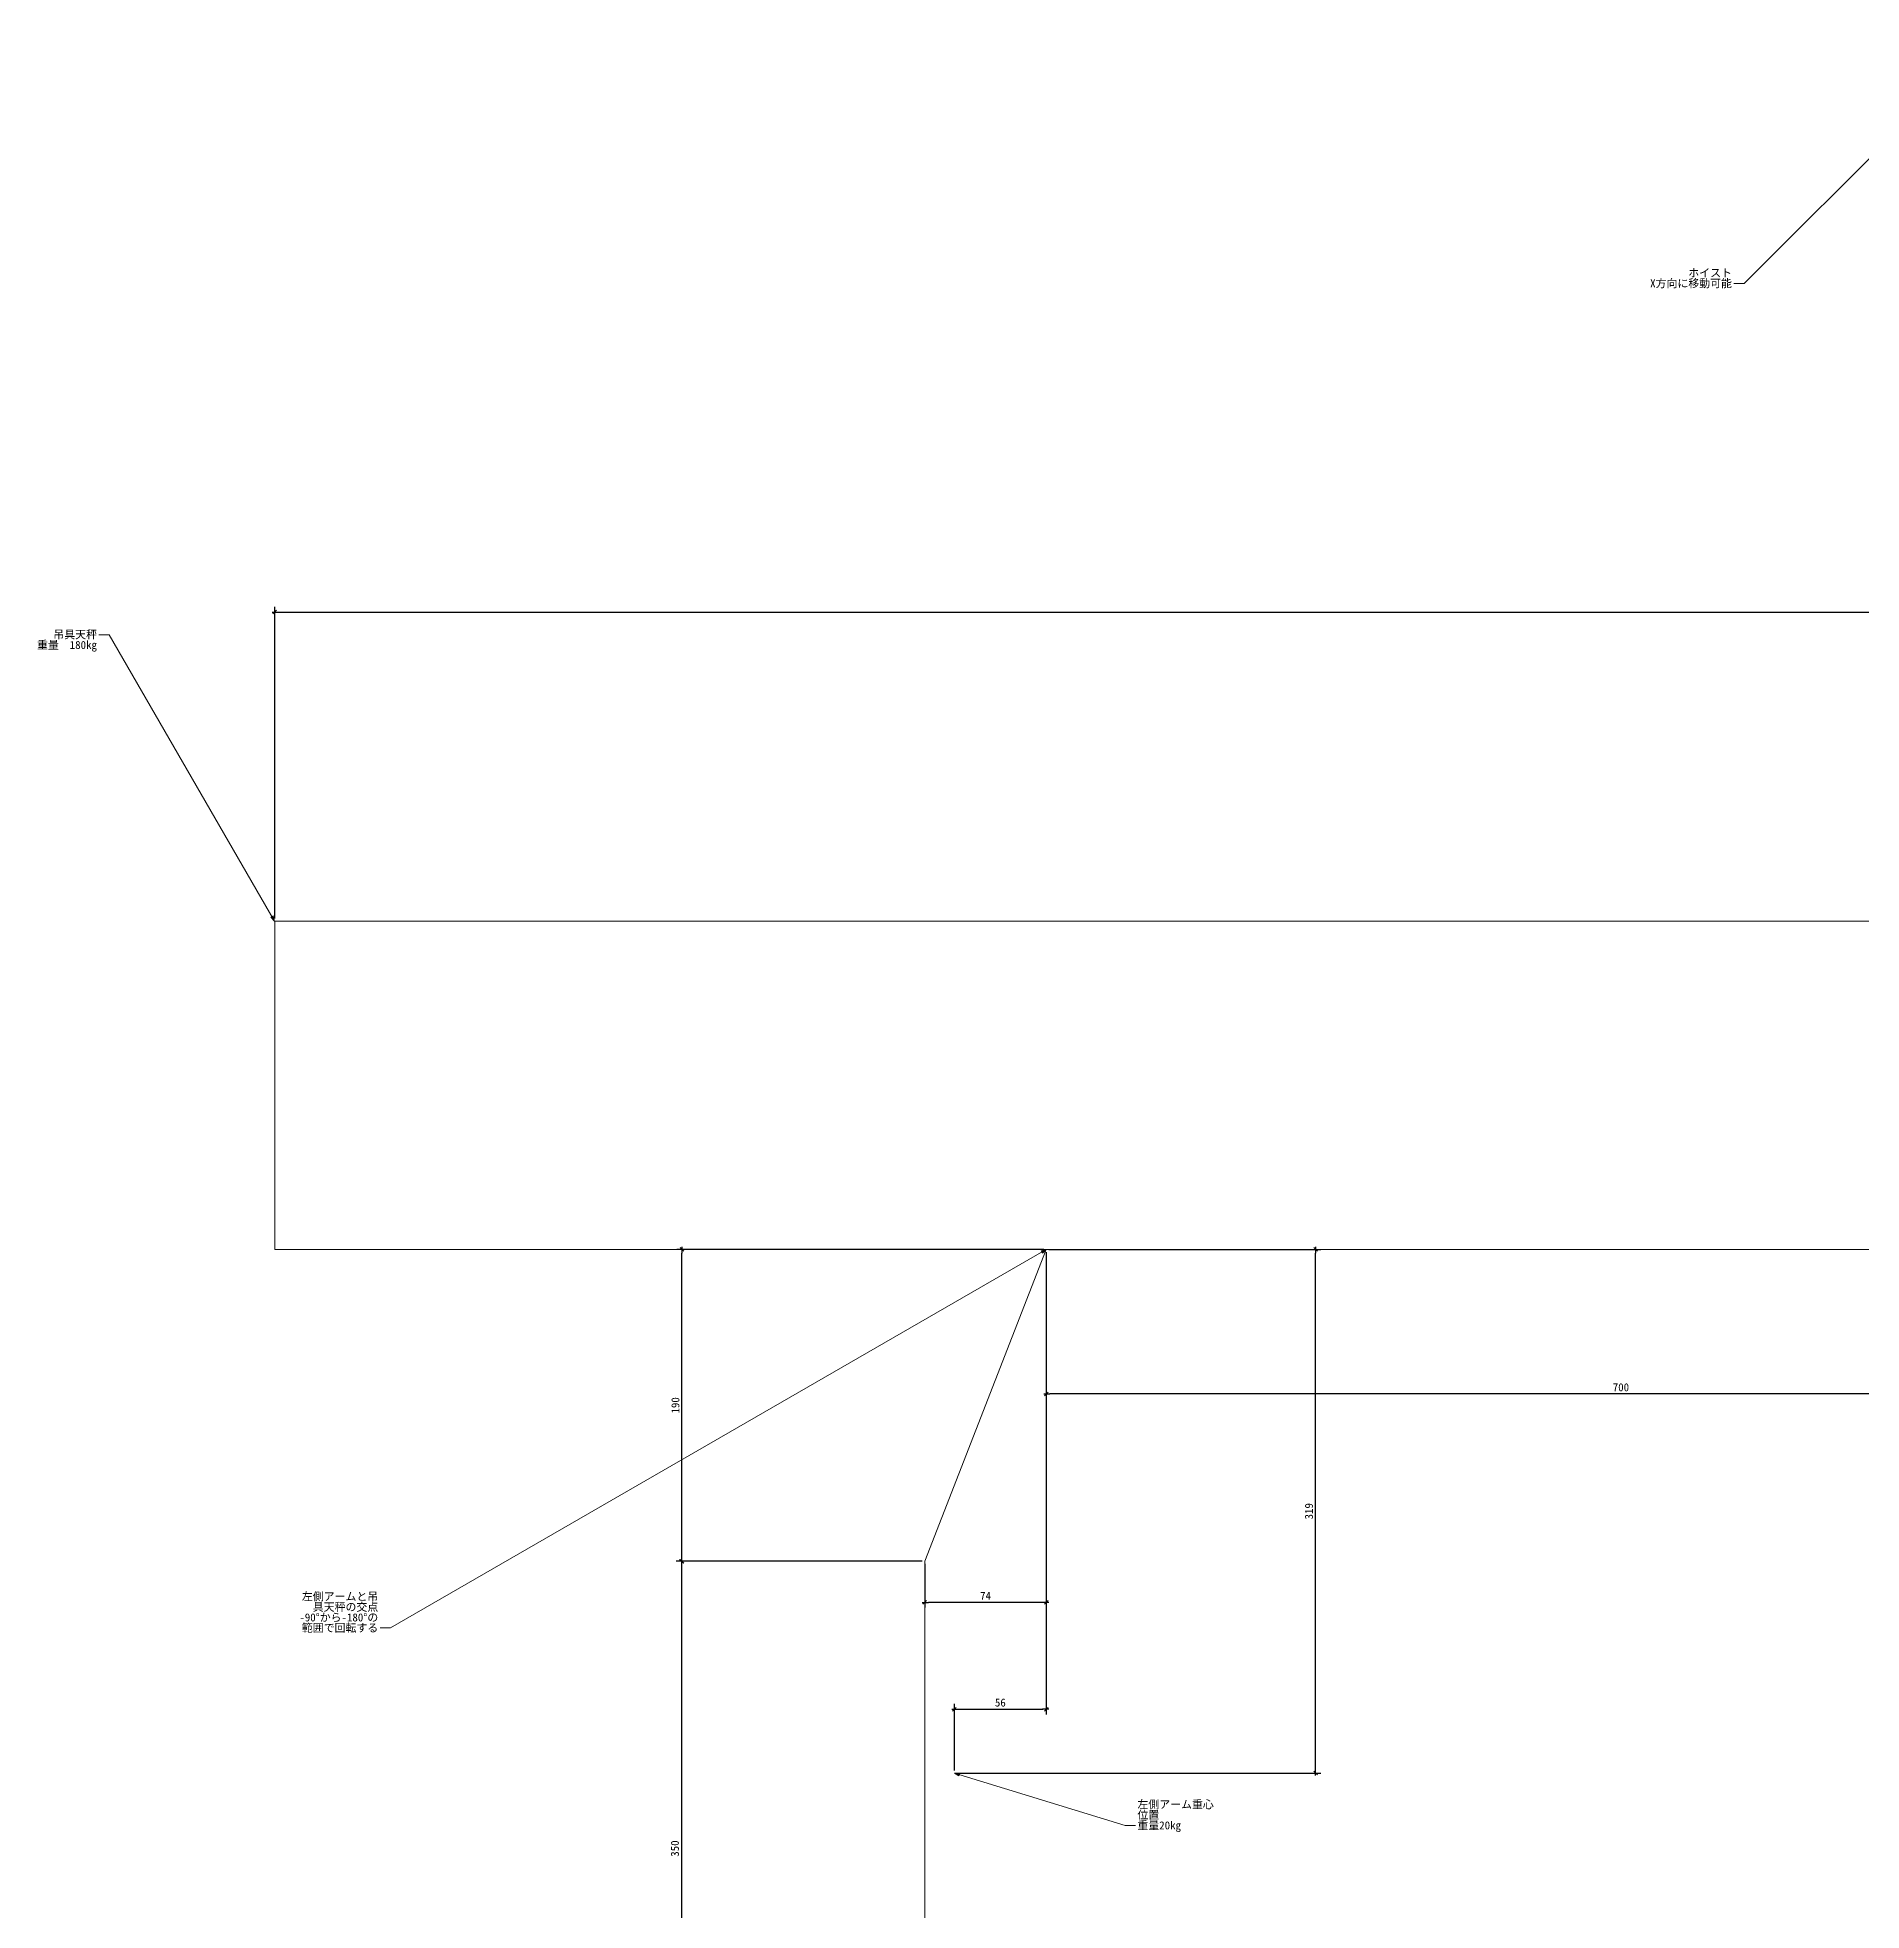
# Model space of a CAD drawing. Header units: millimetres. Extents: x -1337 to 1799, y -2563 to 78.
# Drawn here: x -1314 to -203, y -1103 to 38 of the extents above; entities that cross this region are included whole.
import ezdxf

# ---------------------------------------------------------------- set-up
doc = ezdxf.new("R2010")
doc.units = ezdxf.units.MM
doc.header["$PDMODE"] = 1
doc.header["$PDSIZE"] = -2
doc.layers.add('一般', color=7, linetype='Continuous', lineweight=5)
doc.layers.add('寸法', color=7, linetype='Continuous', lineweight=5)
doc.styles.add('ＭＳ ゴシック', font='msgothic_0.ttc', dxfattribs={"bigfont": 'ＭＳ ゴシック'})
doc.dimstyles.new('Arch', dxfattribs={"dimtxt": 4.874121, "dimasz": 2.244824, "dimexe": 3.175, "dimexo": 1.5875, "dimgap": 1.5875, "dimtad": 1, "dimdsep": 46, "dimtxsty": 'ＭＳ ゴシック', "dimblk": 'VW_SLASH', "dimblk1": 'VW_SLASH', "dimblk2": 'VW_SLASH', "dimcen": 0, "dimdle": 1.5875, "dimazin": 0, "dimtfac": 1, "dimtix": 1, "dimtmove": 0, "dimatfit": 0, "dimldrblk": 'VW_FILLEDARROW', "dimfxl": 1, "dimfrac": 2, "dimtolj": 1, "dimarcsym": 0})

# ---------------------------------------------------------------- blocks, each defined once
blk = doc.blocks.new('グループ-2')
at = {"layer": '一般', "color": 7, "linetype": 'Continuous', "lineweight": 5, "transparency": 33554687}
for p, q in [((-700, -700), (-774, -890)), ((-774, -890), (-774, -1240)), ((-689, -1240), (-638, -1201)), ((-774, -1240), (-689, -1240))]:
    blk.add_line(p, q, dxfattribs=at)
for p in [(-700, -700), (-756, -1019), (-700, -1240)]:
    blk.add_point(p, dxfattribs=at)
blk = doc.blocks.new('引出線付き注釈-1')
at = {"layer": '一般', "linetype": 'Continuous', "lineweight": 0, "transparency": 33554687}
blk.add_hatch(color=7, dxfattribs=at).paths.add_polyline_path([(147, 148.3), (149.9, 149.9), (148.3, 147)])
at = {"layer": '一般', "color": 7, "linetype": 'Continuous', "lineweight": 5, "transparency": 33554687}
for p, q in [((0, 0), (149.9, 149.9)), ((-6.3, 0), (0, 0))]:
    blk.add_line(p, q, dxfattribs=at)
at = {"layer": '一般', "color": 7, "linetype": 'Continuous', "lineweight": 5, "transparency": 33554687, "flags": 128}
blk.add_lwpolyline([(147, 148.3), (149.9, 149.9), (148.3, 147)], close=True, dxfattribs=at)
at = {"color": 255, "linetype": 'Continuous', "lineweight": 5, "transparency": 33554687}
blk.add_wipeout([(-55.4, 9.5), (-7.5, 9.5), (-7.5, -3.2), (-55.4, -3.2)], dxfattribs=at).dxf.layer = '一般'
at = {"layer": '一般', "color": 7, "transparency": 33554687, "insert": (-7.5, 8.9), "char_height": 4.87, "width": 47.879, "attachment_point": 3, "line_spacing_factor": 0.784819, "style": 'ＭＳ ゴシック'}
blk.add_mtext('ホイスト\\PX方向に移動可能', dxfattribs=at)
blk = doc.blocks.new('引出線付き注釈-2')
at = {"layer": '一般', "linetype": 'Continuous', "lineweight": 0, "transparency": 33554687}
blk.add_hatch(color=7, dxfattribs=at).paths.add_polyline_path([(99.9, -171.3), (100.7, -174.5), (98.5, -172.1)])
at = {"layer": '一般', "color": 7, "linetype": 'Continuous', "lineweight": 5, "transparency": 33554687}
for p, q in [((-6.3, 0), (0, 0)), ((0, 0), (100.7, -174.5))]:
    blk.add_line(p, q, dxfattribs=at)
at = {"layer": '一般', "color": 7, "linetype": 'Continuous', "lineweight": 5, "transparency": 33554687, "flags": 128}
blk.add_lwpolyline([(99.9, -171.3), (100.7, -174.5), (98.5, -172.1)], close=True, dxfattribs=at)
at = {"color": 255, "linetype": 'Continuous', "lineweight": 5, "transparency": 33554687}
blk.add_wipeout([(-42.7, 3.2), (-7.5, 3.2), (-7.5, -9.5), (-42.7, -9.5)], dxfattribs=at).dxf.layer = '一般'
at = {"layer": '一般', "color": 7, "transparency": 33554687, "insert": (-7.5, 2.6), "char_height": 4.87, "width": 35.179, "attachment_point": 3, "line_spacing_factor": 0.784819, "style": 'ＭＳ ゴシック'}
blk.add_mtext('吊具天秤\\P重量\u3000180㎏', dxfattribs=at)
blk = doc.blocks.new('引出線付き注釈-4')
at = {"layer": '一般', "linetype": 'Continuous', "lineweight": 0, "transparency": 33554687}
blk.add_hatch(color=7, dxfattribs=at).paths.add_polyline_path([(396.2, 229.8), (399.4, 230.6), (397.1, 228.3)])
at = {"layer": '一般', "color": 7, "linetype": 'Continuous', "lineweight": 5, "transparency": 33554687}
for p, q in [((0, 0), (399.4, 230.6)), ((-6.3, 0), (0, 0))]:
    blk.add_line(p, q, dxfattribs=at)
at = {"layer": '一般', "color": 7, "linetype": 'Continuous', "lineweight": 5, "transparency": 33554687, "flags": 128}
blk.add_lwpolyline([(396.2, 229.8), (399.4, 230.6), (397.1, 228.3)], close=True, dxfattribs=at)
at = {"color": 255, "linetype": 'Continuous', "lineweight": 5, "transparency": 33554687}
blk.add_wipeout([(-58.6, 22.2), (-7.5, 22.2), (-7.5, -3.2), (-58.6, -3.2)], dxfattribs=at).dxf.layer = '一般'
at = {"layer": '一般', "color": 7, "transparency": 33554687, "insert": (-7.5, 21.6), "char_height": 4.874, "width": 51.054, "attachment_point": 3, "line_spacing_factor": 0.784819, "style": 'ＭＳ ゴシック'}
blk.add_mtext('左側アームと吊具天秤の交点\\P-90°から-180°の範囲で回転する', dxfattribs=at)
blk = doc.blocks.new('引出線付き注釈-5')
at = {"layer": '一般', "linetype": 'Continuous', "lineweight": 0, "transparency": 33554687}
blk.add_hatch(color=7, dxfattribs=at).paths.add_polyline_path([(-101.2, 30.3), (-104, 32), (-100.7, 31.9)])
at = {"layer": '一般', "color": 7, "linetype": 'Continuous', "lineweight": 5, "transparency": 33554687}
for p, q in [((0, 0), (-104, 32)), ((6.3, 0), (0, 0))]:
    blk.add_line(p, q, dxfattribs=at)
at = {"layer": '一般', "color": 7, "linetype": 'Continuous', "lineweight": 5, "transparency": 33554687, "flags": 128}
blk.add_lwpolyline([(-101.2, 30.3), (-104, 32), (-100.7, 31.9)], close=True, dxfattribs=at)
at = {"color": 255, "linetype": 'Continuous', "lineweight": 5, "transparency": 33554687}
blk.add_wipeout([(7.5, 15.9), (58.6, 15.9), (58.6, -3.2), (7.5, -3.2)], dxfattribs=at).dxf.layer = '一般'
at = {"layer": '一般', "color": 7, "transparency": 33554687, "insert": (7.5, 15.3), "char_height": 4.87, "width": 51.054, "attachment_point": 1, "line_spacing_factor": 0.784819, "style": 'ＭＳ ゴシック'}
blk.add_mtext('左側アーム重心位置\\P重量20kg', dxfattribs=at)
blk = doc.blocks.new('VW_SLASH')
at = {"color": 0, "linetype": 'ByBlock', "lineweight": -2, "transparency": 16777216}
blk.add_line((0.71, 0), (-1, 0), dxfattribs=at)
at = {"color": 0, "linetype": 'Continuous', "lineweight": 20, "transparency": 16777216, "flags": 128}
blk.add_lwpolyline([(0.5, 0.5), (-0.5, -0.5)], dxfattribs=at)
blk = doc.blocks.new('*D24')
at = {"layer": 'Defpoints', "color": 0, "transparency": 33554687}
for p in [(1170, -311.7), (-1170, -500), (1170, -500)]:
    blk.add_point(p, dxfattribs=at)
at = {"layer": '寸法', "color": 0, "linetype": 'Continuous', "lineweight": -2, "transparency": 33554687}
for p, q in [((-1170, -498.4), (-1170, -308.5)), ((-1167.8, -311.7), (1167.8, -311.7)), ((1170, -498.4), (1170, -308.5))]:
    blk.add_line(p, q, dxfattribs=at)
at = {"layer": '寸法', "color": 0, "lineweight": -2, "xscale": 2.24482421875, "yscale": 2.24482421875, "zscale": 2.24482421875, "rotation": 180}
blk.add_blockref('VW_SLASH', (-1170, -311.7), dxfattribs=at)
at = {"layer": '寸法', "color": 0, "lineweight": -2, "xscale": 2.24482421875, "yscale": 2.24482421875, "zscale": 2.24482421875}
blk.add_blockref('VW_SLASH', (1170, -311.7), dxfattribs=at)
at = {"layer": '寸法', "color": 0, "lineweight": 5, "transparency": 33554687, "insert": (0, -307.7), "char_height": 4.87, "attachment_point": 5, "style": 'ＭＳ ゴシック'}
blk.add_mtext('\\A1;2340', dxfattribs=at)
blk = doc.blocks.new('VW_FILLEDARROW')
at = {"linetype": 'Continuous', "lineweight": 0, "transparency": 16777216}
blk.add_hatch(color=0, dxfattribs=at).paths.add_polyline_path([(-1.41, 0.38), (0, 0), (-1.41, -0.38)])
at = {"color": 0, "linetype": 'Continuous', "lineweight": 5, "transparency": 16777216, "flags": 128}
blk.add_lwpolyline([(-1.41, 0.38), (0, 0), (-1.41, -0.38)], close=True, dxfattribs=at)
blk = doc.blocks.new('*D38')
at = {"layer": 'Defpoints', "color": 0, "transparency": 33554687}
for p in [(-774, -890), (-922.2, -1240), (-752.1, -1240)]:
    blk.add_point(p, dxfattribs=at)
at = {"layer": '寸法', "color": 0, "linetype": 'Continuous', "lineweight": -2, "transparency": 33554687}
for p, q in [((-775.6, -890), (-925.4, -890)), ((-922.2, -892.2), (-922.2, -1237.8)), ((-753.6, -1240), (-925.4, -1240))]:
    blk.add_line(p, q, dxfattribs=at)
at = {"layer": '寸法', "color": 0, "lineweight": -2, "xscale": 2.24482421875, "yscale": 2.24482421875, "zscale": 2.24482421875}
for p, rotation in [((-922.2, -890), 90), ((-922.2, -1240), 270)]:
    blk.add_blockref('VW_SLASH', p, dxfattribs=dict(at, rotation=rotation))
at = {"layer": '寸法', "color": 0, "lineweight": 5, "transparency": 33554687, "insert": (-926.2, -1065), "char_height": 4.87, "attachment_point": 5, "rotation": 90, "style": 'ＭＳ ゴシック'}
blk.add_mtext('\\A1;350', dxfattribs=at)
blk = doc.blocks.new('*D39')
at = {"layer": 'Defpoints', "color": 0, "transparency": 33554687}
for p in [(-921.9, -700), (-700, -700), (-774, -890)]:
    blk.add_point(p, dxfattribs=at)
at = {"layer": '寸法', "color": 0, "linetype": 'Continuous', "lineweight": -2, "transparency": 33554687}
for p, q in [((-701.6, -700), (-925.1, -700)), ((-921.9, -887.8), (-921.9, -702.2)), ((-775.6, -890), (-925.1, -890))]:
    blk.add_line(p, q, dxfattribs=at)
at = {"layer": '寸法', "color": 0, "lineweight": -2, "xscale": 2.24482421875, "yscale": 2.24482421875, "zscale": 2.24482421875}
for p, rotation in [((-921.9, -700), 90), ((-921.9, -890), 270)]:
    blk.add_blockref('VW_SLASH', p, dxfattribs=dict(at, rotation=rotation))
at = {"layer": '寸法', "color": 0, "lineweight": 5, "transparency": 33554687, "insert": (-925.9, -795), "char_height": 4.87, "attachment_point": 5, "rotation": 90, "style": 'ＭＳ ゴシック'}
blk.add_mtext('\\A1;190', dxfattribs=at)
blk = doc.blocks.new('*D40')
at = {"layer": 'Defpoints', "color": 0, "transparency": 33554687}
for p in [(-700, -700), (-774, -890), (-774, -915)]:
    blk.add_point(p, dxfattribs=at)
at = {"layer": '寸法', "color": 0, "linetype": 'Continuous', "lineweight": -2, "transparency": 33554687}
for p, q in [((-700, -701.6), (-700, -918.2)), ((-774, -891.6), (-774, -918.2)), ((-702.2, -915), (-771.8, -915))]:
    blk.add_line(p, q, dxfattribs=at)
at = {"layer": '寸法', "color": 0, "lineweight": -2, "xscale": 2.24482421875, "yscale": 2.24482421875, "zscale": 2.24482421875, "rotation": 180}
blk.add_blockref('VW_SLASH', (-774, -915), dxfattribs=at)
at = {"layer": '寸法', "color": 0, "lineweight": -2, "xscale": 2.24482421875, "yscale": 2.24482421875, "zscale": 2.24482421875}
blk.add_blockref('VW_SLASH', (-700, -915), dxfattribs=at)
at = {"layer": '寸法', "color": 0, "lineweight": 5, "transparency": 33554687, "insert": (-737, -911), "char_height": 4.87, "attachment_point": 5, "style": 'ＭＳ ゴシック'}
blk.add_mtext('\\A1;74', dxfattribs=at)
blk = doc.blocks.new('*D41')
at = {"layer": 'Defpoints', "color": 0, "transparency": 33554687}
for p in [(-700, -700), (-536, -700), (-756, -1019)]:
    blk.add_point(p, dxfattribs=at)
at = {"layer": '寸法', "color": 0, "linetype": 'Continuous', "lineweight": -2, "transparency": 33554687}
for p, q in [((-698.4, -700), (-532.8, -700)), ((-536, -1016.8), (-536, -702.2)), ((-754.4, -1019), (-532.8, -1019))]:
    blk.add_line(p, q, dxfattribs=at)
at = {"layer": '寸法', "color": 0, "lineweight": -2, "xscale": 2.24482421875, "yscale": 2.24482421875, "zscale": 2.24482421875}
for p, rotation in [((-536, -700), 90), ((-536, -1019), 270)]:
    blk.add_blockref('VW_SLASH', p, dxfattribs=dict(at, rotation=rotation))
at = {"layer": '寸法', "color": 0, "lineweight": 5, "transparency": 33554687, "insert": (-540, -859.5), "char_height": 4.87, "attachment_point": 5, "rotation": 90, "style": 'ＭＳ ゴシック'}
blk.add_mtext('\\A1;319', dxfattribs=at)
blk = doc.blocks.new('*D42')
at = {"layer": 'Defpoints', "color": 0, "transparency": 33554687}
for p in [(-700, -700), (-700, -980.1), (-756, -1019)]:
    blk.add_point(p, dxfattribs=at)
at = {"layer": '寸法', "color": 0, "linetype": 'Continuous', "lineweight": -2, "transparency": 33554687}
for p, q in [((-700, -701.6), (-700, -983.3)), ((-756, -1017.4), (-756, -976.9)), ((-753.8, -980.1), (-702.2, -980.1))]:
    blk.add_line(p, q, dxfattribs=at)
at = {"layer": '寸法', "color": 0, "lineweight": -2, "xscale": 2.24482421875, "yscale": 2.24482421875, "zscale": 2.24482421875, "rotation": 180}
blk.add_blockref('VW_SLASH', (-756, -980.1), dxfattribs=at)
at = {"layer": '寸法', "color": 0, "lineweight": -2, "xscale": 2.24482421875, "yscale": 2.24482421875, "zscale": 2.24482421875}
blk.add_blockref('VW_SLASH', (-700, -980.1), dxfattribs=at)
at = {"layer": '寸法', "color": 0, "lineweight": 5, "transparency": 33554687, "insert": (-728, -976.1), "char_height": 4.87, "attachment_point": 5, "style": 'ＭＳ ゴシック'}
blk.add_mtext('\\A1;56', dxfattribs=at)
blk = doc.blocks.new('*D45')
at = {"layer": 'Defpoints', "color": 0, "transparency": 33554687}
for p in [(0, 0), (-700, -700), (-700, -788)]:
    blk.add_point(p, dxfattribs=at)
at = {"layer": '寸法', "color": 0, "linetype": 'Continuous', "lineweight": -2, "transparency": 33554687}
for p, q in [((0, -1.6), (0, -791.2)), ((-700, -701.6), (-700, -791.2)), ((-2.2, -788), (-697.8, -788))]:
    blk.add_line(p, q, dxfattribs=at)
at = {"layer": '寸法', "color": 0, "lineweight": -2, "xscale": 2.24482421875, "yscale": 2.24482421875, "zscale": 2.24482421875, "rotation": 180}
blk.add_blockref('VW_SLASH', (-700, -788), dxfattribs=at)
at = {"layer": '寸法', "color": 0, "lineweight": -2, "xscale": 2.24482421875, "yscale": 2.24482421875, "zscale": 2.24482421875}
blk.add_blockref('VW_SLASH', (0, -788), dxfattribs=at)
at = {"layer": '寸法', "color": 0, "lineweight": 5, "transparency": 33554687, "insert": (-350, -784), "char_height": 4.87, "attachment_point": 5, "style": 'ＭＳ ゴシック'}
blk.add_mtext('\\A1;700', dxfattribs=at)

msp = doc.modelspace()

# ---------------------------------------------------------------- block references
at = {"layer": '一般', "color": 7, "transparency": 33554687}
msp.add_blockref('引出線付き注釈-1', (-274.894, -111.492), dxfattribs=at)

# ---------------------------------------------------------------- wipeouts: each hides what was drawn before it
at = {"color": 255, "linetype": 'Continuous', "lineweight": 5, "transparency": 33554687}
msp.add_wipeout([(-1170, -500), (1170, -500), (1170, -700), (-1170, -700)], dxfattribs=at).dxf.layer = '一般'

# ---------------------------------------------------------------- next in the draw order: linework, layer by layer
at = {"layer": '一般', "color": 7, "linetype": 'Continuous', "lineweight": 5, "transparency": 33554687}
msp.add_line((0, -700), (-700, -700), dxfattribs=at)
at = {"layer": '一般', "color": 7, "linetype": 'Continuous', "lineweight": 5, "transparency": 33554687, "flags": 128}
msp.add_lwpolyline([(-1170, -500), (1170, -500), (1170, -700), (-1170, -700)], close=True, dxfattribs=at)

# ---------------------------------------------------------------- next in the draw order: block references
at = {"layer": '一般', "color": 7, "transparency": 33554687}
msp.add_blockref('グループ-2', (0, 0), dxfattribs=at)

# ---------------------------------------------------------------- next in the draw order: block references
for name, p in [('引出線付き注釈-2', (-1270.743, -325.508)), ('引出線付き注釈-4', (-1099.413, -930.601)), ('引出線付き注釈-5', (-652, -1051))]:
    msp.add_blockref(name, p, dxfattribs=at)

# ---------------------------------------------------------------- next in the draw order: dimensions: what is measured, and where the dimension line sits
at = {"layer": '寸法', "color": 7, "linetype": 'Continuous', "lineweight": 5, "transparency": 33554687}
for base, p1, p2, picture, middle in [((-700, -788), (0, 0), (-700, -700), '*D45', (-350, -783.975)), ((1170, -311.676), (-1170, -500), (1170, -500), '*D24', (0, -307.652)), ((-774, -915), (-700, -700), (-774, -890), '*D40', (-737, -910.975)), ((-700, -980.11), (-756, -1019), (-700, -700), '*D42', (-728, -976.086))]:
    dim = msp.add_linear_dim(base=base, p1=p1, p2=p2, dimstyle='Arch', override={"dimpost": '<>', "dimtxsty": 'ＭＳ ゴシック', "dimtmove": 2}, dxfattribs=at)
    dim.commit()
    dim.dimension.update_dxf_attribs({"geometry": picture, "text_midpoint": middle})
for base, p1, p2, picture, middle in [((-921.878, -700), (-774, -890), (-700, -700), '*D39', (-925.903, -795)), ((-536, -700), (-756, -1019), (-700, -700), '*D41', (-540.025, -859.5)), ((-922.18, -1240), (-774, -890), (-752.054, -1240), '*D38', (-926.205, -1065))]:
    dim = msp.add_linear_dim(base=base, p1=p1, p2=p2, angle=270, dimstyle='Arch', override={"dimpost": '<>', "dimtxsty": 'ＭＳ ゴシック', "dimtmove": 2}, dxfattribs=at)
    dim.commit()
    dim.dimension.update_dxf_attribs({"geometry": picture, "text_midpoint": middle})

doc.saveas('drawing.dxf')
